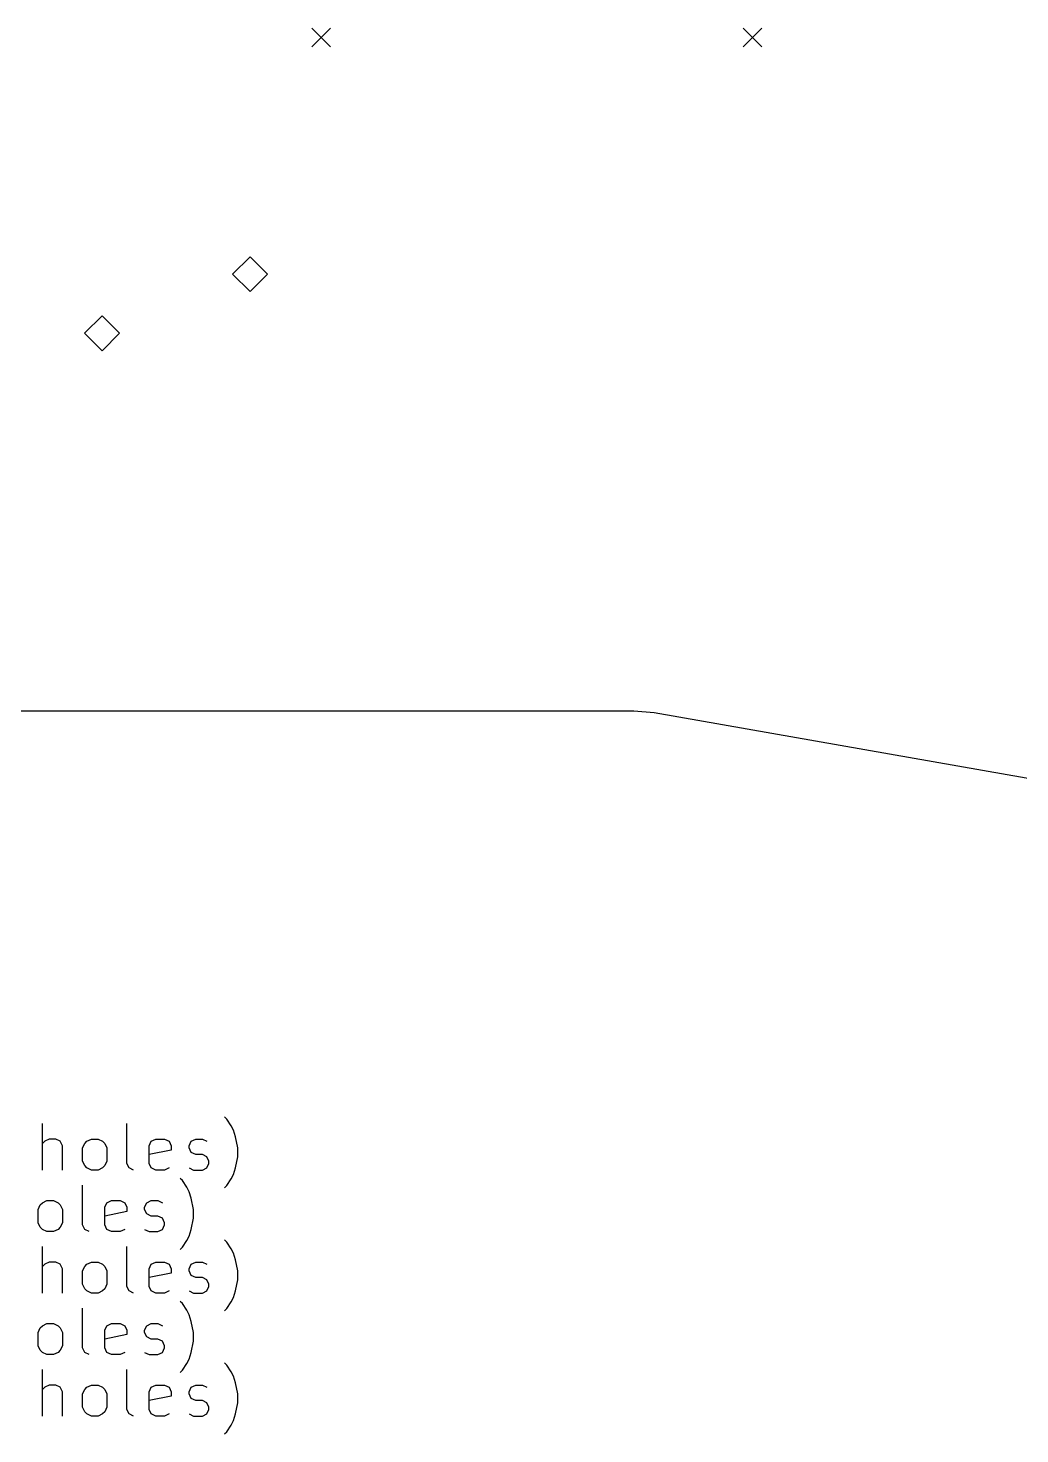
# Model space of a CAD drawing. Extents: x 52 to 383, y -191 to -68.
# Drawn here: x 94.8 to 137.4, y -191.1 to -130.8 of the extents above; entities that cross this region are included whole.
import ezdxf

# ---------------------------------------------------------------- set-up
doc = ezdxf.new("R2010")
doc.units = 0
doc.layers.add('BLACK', color=7, linetype='CONTINUOUS')

msp = doc.modelspace()

# ---------------------------------------------------------------- linework, layer by layer
at = {"layer": 'BLACK', "linetype": 'CONTINUOUS'}
for p, q in [((107.01, -130.777), (107.81, -131.577)), ((107.81, -130.777), (107.01, -131.577)), ((125.51, -130.777), (126.31, -131.577)), ((126.31, -130.777), (125.51, -131.577)), ((104.358, -140.587), (103.608, -141.337)), ((105.108, -141.337), (104.358, -140.587)), ((103.608, -141.337), (104.358, -142.087)), ((104.358, -142.087), (105.108, -141.337)), ((98.0077, -143.127), (97.2577, -143.877)), ((98.7577, -143.877), (98.0077, -143.127)), ((97.2577, -143.877), (98.0077, -144.627)), ((98.0077, -144.627), (98.7577, -143.877)), ((120.829, -160.091), (58.7374, -160.091)), ((121.696, -160.167), (120.829, -160.091)), ((191.113, -172.386), (121.696, -160.167)), ((95.4516, -179.791), (95.4516, -177.791)), ((99.0707, -179.506), (99.0707, -177.791)), ((103.356, -177.601), (103.261, -177.506)), ((103.547, -177.886), (103.356, -177.601)), ((103.642, -178.077), (103.547, -177.886)), ((95.5469, -178.553), (95.4516, -178.648)), ((95.7373, -178.458), (95.5469, -178.553)), ((96.0231, -178.458), (95.7373, -178.458)), ((96.2135, -178.553), (96.0231, -178.458)), ((96.3088, -178.744), (96.2135, -178.553)), ((97.2612, -178.648), (97.3564, -178.553)), ((97.3564, -178.553), (97.5469, -178.458)), ((97.5469, -178.458), (97.8326, -178.458)), ((97.8326, -178.458), (98.0231, -178.553)), ((98.0231, -178.553), (98.1183, -178.648)), ((100.023, -178.744), (100.118, -178.553)), ((100.118, -178.553), (100.309, -178.458)), ((100.309, -178.458), (100.69, -178.458)), ((100.69, -178.458), (100.88, -178.553)), ((100.88, -178.553), (100.975, -178.744)), ((101.737, -178.744), (101.833, -178.553)), ((101.833, -178.553), (102.023, -178.458)), ((102.023, -178.458), (102.309, -178.458)), ((102.309, -178.458), (102.499, -178.553)), ((103.737, -178.363), (103.642, -178.077)), ((103.833, -178.839), (103.737, -178.363)), ((96.3088, -179.791), (96.3088, -178.744)), ((97.1659, -178.839), (97.2612, -178.648)), ((97.1659, -179.41), (97.1659, -178.839)), ((98.1183, -178.648), (98.2135, -178.839)), ((98.2135, -178.839), (98.2135, -179.41)), ((100.023, -179.506), (100.023, -178.744)), ((100.975, -178.934), (100.023, -179.125)), ((100.975, -178.744), (100.975, -178.934)), ((101.737, -178.839), (101.737, -178.744)), ((101.833, -179.029), (101.737, -178.839)), ((102.023, -179.125), (101.833, -179.029)), ((102.309, -179.125), (102.023, -179.125)), ((102.499, -179.22), (102.309, -179.125)), ((103.833, -179.22), (103.833, -178.839)), ((97.2612, -179.601), (97.1659, -179.41)), ((97.3564, -179.696), (97.2612, -179.601)), ((97.5469, -179.791), (97.3564, -179.696)), ((97.8326, -179.791), (97.5469, -179.791)), ((98.0231, -179.696), (97.8326, -179.791)), ((98.1183, -179.601), (98.0231, -179.696)), ((98.2135, -179.41), (98.1183, -179.601)), ((99.1659, -179.696), (99.0707, -179.506)), ((99.3564, -179.791), (99.1659, -179.696)), ((100.118, -179.696), (100.023, -179.506)), ((100.309, -179.791), (100.118, -179.696)), ((100.69, -179.791), (100.309, -179.791)), ((100.88, -179.696), (100.69, -179.791)), ((101.737, -179.696), (101.928, -179.791)), ((101.928, -179.791), (102.309, -179.791)), ((102.309, -179.791), (102.499, -179.696)), ((102.594, -179.41), (102.499, -179.22)), ((102.499, -179.696), (102.594, -179.506)), ((102.594, -179.506), (102.594, -179.41)), ((103.642, -179.982), (103.737, -179.696)), ((103.737, -179.696), (103.833, -179.22)), ((101.452, -180.241), (101.356, -180.146)), ((101.642, -180.526), (101.452, -180.241)), ((103.356, -180.458), (103.547, -180.172)), ((103.547, -180.172), (103.642, -179.982)), ((97.1659, -182.146), (97.1659, -180.431)), ((101.737, -180.717), (101.642, -180.526)), ((101.833, -181.003), (101.737, -180.717)), ((101.928, -181.479), (101.833, -181.003)), ((103.261, -180.553), (103.356, -180.458)), ((95.2612, -181.479), (95.3564, -181.288)), ((95.2612, -182.05), (95.2612, -181.479)), ((95.3564, -181.288), (95.4516, -181.193)), ((95.4516, -181.193), (95.6421, -181.098)), ((95.6421, -181.098), (95.9278, -181.098)), ((95.9278, -181.098), (96.1183, -181.193)), ((96.1183, -181.193), (96.2135, -181.288)), ((96.2135, -181.288), (96.3088, -181.479)), ((96.3088, -181.479), (96.3088, -182.05)), ((98.1183, -181.384), (98.2135, -181.193)), ((98.1183, -182.146), (98.1183, -181.384)), ((99.0707, -181.574), (98.1183, -181.765)), ((98.2135, -181.193), (98.404, -181.098)), ((98.404, -181.098), (98.785, -181.098)), ((98.785, -181.098), (98.9754, -181.193)), ((98.9754, -181.193), (99.0707, -181.384)), ((99.0707, -181.384), (99.0707, -181.574)), ((99.8326, -181.384), (99.9278, -181.193)), ((99.8326, -181.479), (99.8326, -181.384)), ((99.9278, -181.669), (99.8326, -181.479)), ((99.9278, -181.193), (100.118, -181.098)), ((100.118, -181.098), (100.404, -181.098)), ((100.404, -181.098), (100.594, -181.193)), ((101.928, -181.86), (101.928, -181.479)), ((95.3564, -182.241), (95.2612, -182.05)), ((96.3088, -182.05), (96.2135, -182.241)), ((97.2612, -182.336), (97.1659, -182.146)), ((98.2135, -182.336), (98.1183, -182.146)), ((100.118, -181.765), (99.9278, -181.669)), ((100.404, -181.765), (100.118, -181.765)), ((100.594, -181.86), (100.404, -181.765)), ((100.69, -182.05), (100.594, -181.86)), ((100.594, -182.336), (100.69, -182.146)), ((100.69, -182.146), (100.69, -182.05)), ((101.833, -182.336), (101.928, -181.86)), ((95.4516, -182.336), (95.3564, -182.241)), ((95.6421, -182.431), (95.4516, -182.336)), ((95.9278, -182.431), (95.6421, -182.431)), ((96.1183, -182.336), (95.9278, -182.431)), ((96.2135, -182.241), (96.1183, -182.336)), ((97.4516, -182.431), (97.2612, -182.336)), ((98.404, -182.431), (98.2135, -182.336)), ((98.785, -182.431), (98.404, -182.431)), ((98.9754, -182.336), (98.785, -182.431)), ((99.8326, -182.336), (100.023, -182.431)), ((100.023, -182.431), (100.404, -182.431)), ((100.404, -182.431), (100.594, -182.336)), ((101.452, -183.098), (101.642, -182.812)), ((101.642, -182.812), (101.737, -182.622)), ((101.737, -182.622), (101.833, -182.336)), ((103.356, -182.881), (103.261, -182.786)), ((95.4516, -185.071), (95.4516, -183.071)), ((99.0707, -184.786), (99.0707, -183.071)), ((101.356, -183.193), (101.452, -183.098)), ((103.547, -183.166), (103.356, -182.881)), ((103.642, -183.357), (103.547, -183.166)), ((103.737, -183.643), (103.642, -183.357)), ((95.5469, -183.833), (95.4516, -183.928)), ((95.7373, -183.738), (95.5469, -183.833)), ((96.0231, -183.738), (95.7373, -183.738)), ((96.2135, -183.833), (96.0231, -183.738)), ((96.3088, -184.024), (96.2135, -183.833)), ((96.3088, -185.071), (96.3088, -184.024)), ((97.1659, -184.119), (97.2612, -183.928)), ((97.2612, -183.928), (97.3564, -183.833)), ((97.3564, -183.833), (97.5469, -183.738)), ((97.5469, -183.738), (97.8326, -183.738)), ((97.8326, -183.738), (98.0231, -183.833)), ((98.0231, -183.833), (98.1183, -183.928)), ((98.1183, -183.928), (98.2135, -184.119)), ((100.023, -184.024), (100.118, -183.833)), ((100.023, -184.786), (100.023, -184.024)), ((100.118, -183.833), (100.309, -183.738)), ((100.309, -183.738), (100.69, -183.738)), ((100.69, -183.738), (100.88, -183.833)), ((100.88, -183.833), (100.975, -184.024)), ((100.975, -184.024), (100.975, -184.214)), ((101.737, -184.024), (101.833, -183.833)), ((101.737, -184.119), (101.737, -184.024)), ((101.833, -183.833), (102.023, -183.738)), ((102.023, -183.738), (102.309, -183.738)), ((102.309, -183.738), (102.499, -183.833)), ((103.833, -184.119), (103.737, -183.643)), ((97.1659, -184.69), (97.1659, -184.119)), ((98.2135, -184.119), (98.2135, -184.69)), ((100.975, -184.214), (100.023, -184.405)), ((101.833, -184.309), (101.737, -184.119)), ((102.023, -184.405), (101.833, -184.309)), ((102.309, -184.405), (102.023, -184.405)), ((102.499, -184.5), (102.309, -184.405)), ((102.594, -184.69), (102.499, -184.5)), ((103.737, -184.976), (103.833, -184.5)), ((103.833, -184.5), (103.833, -184.119)), ((97.2612, -184.881), (97.1659, -184.69)), ((97.3564, -184.976), (97.2612, -184.881)), ((97.5469, -185.071), (97.3564, -184.976)), ((97.8326, -185.071), (97.5469, -185.071)), ((98.0231, -184.976), (97.8326, -185.071)), ((98.1183, -184.881), (98.0231, -184.976)), ((98.2135, -184.69), (98.1183, -184.881)), ((99.1659, -184.976), (99.0707, -184.786)), ((99.3564, -185.071), (99.1659, -184.976)), ((100.118, -184.976), (100.023, -184.786)), ((100.309, -185.071), (100.118, -184.976)), ((100.69, -185.071), (100.309, -185.071)), ((100.88, -184.976), (100.69, -185.071)), ((101.737, -184.976), (101.928, -185.071)), ((101.928, -185.071), (102.309, -185.071)), ((102.309, -185.071), (102.499, -184.976)), ((102.499, -184.976), (102.594, -184.786)), ((102.594, -184.786), (102.594, -184.69)), ((103.642, -185.262), (103.737, -184.976)), ((97.1659, -187.426), (97.1659, -185.711)), ((101.452, -185.521), (101.356, -185.426)), ((101.642, -185.806), (101.452, -185.521)), ((101.737, -185.997), (101.642, -185.806)), ((103.261, -185.833), (103.356, -185.738)), ((103.356, -185.738), (103.547, -185.452)), ((103.547, -185.452), (103.642, -185.262)), ((95.4516, -186.473), (95.6421, -186.378)), ((95.6421, -186.378), (95.9278, -186.378)), ((95.9278, -186.378), (96.1183, -186.473)), ((98.2135, -186.473), (98.404, -186.378)), ((98.404, -186.378), (98.785, -186.378)), ((98.785, -186.378), (98.9754, -186.473)), ((99.9278, -186.473), (100.118, -186.378)), ((100.118, -186.378), (100.404, -186.378)), ((100.404, -186.378), (100.594, -186.473)), ((101.833, -186.283), (101.737, -185.997)), ((101.928, -186.759), (101.833, -186.283)), ((95.2612, -186.759), (95.3564, -186.568)), ((95.2612, -187.33), (95.2612, -186.759)), ((95.3564, -186.568), (95.4516, -186.473)), ((96.1183, -186.473), (96.2135, -186.568)), ((96.2135, -186.568), (96.3088, -186.759)), ((96.3088, -186.759), (96.3088, -187.33)), ((98.1183, -186.664), (98.2135, -186.473)), ((98.1183, -187.426), (98.1183, -186.664)), ((99.0707, -186.854), (98.1183, -187.045)), ((98.9754, -186.473), (99.0707, -186.664)), ((99.0707, -186.664), (99.0707, -186.854)), ((99.8326, -186.664), (99.9278, -186.473)), ((99.8326, -186.759), (99.8326, -186.664)), ((99.9278, -186.949), (99.8326, -186.759)), ((100.118, -187.045), (99.9278, -186.949)), ((101.928, -187.14), (101.928, -186.759)), ((95.3564, -187.521), (95.2612, -187.33)), ((95.4516, -187.616), (95.3564, -187.521)), ((95.6421, -187.711), (95.4516, -187.616)), ((96.1183, -187.616), (95.9278, -187.711)), ((96.2135, -187.521), (96.1183, -187.616)), ((96.3088, -187.33), (96.2135, -187.521)), ((97.2612, -187.616), (97.1659, -187.426)), ((97.4516, -187.711), (97.2612, -187.616)), ((98.2135, -187.616), (98.1183, -187.426)), ((98.404, -187.711), (98.2135, -187.616)), ((98.9754, -187.616), (98.785, -187.711)), ((99.8326, -187.616), (100.023, -187.711)), ((100.404, -187.045), (100.118, -187.045)), ((100.594, -187.14), (100.404, -187.045)), ((100.404, -187.711), (100.594, -187.616)), ((100.69, -187.33), (100.594, -187.14)), ((100.594, -187.616), (100.69, -187.426)), ((100.69, -187.426), (100.69, -187.33)), ((101.737, -187.902), (101.833, -187.616)), ((101.833, -187.616), (101.928, -187.14)), ((95.9278, -187.711), (95.6421, -187.711)), ((98.785, -187.711), (98.404, -187.711)), ((100.023, -187.711), (100.404, -187.711)), ((101.452, -188.378), (101.642, -188.092)), ((101.642, -188.092), (101.737, -187.902)), ((103.356, -188.161), (103.261, -188.066)), ((103.547, -188.446), (103.356, -188.161)), ((95.4516, -190.351), (95.4516, -188.351)), ((99.0707, -190.066), (99.0707, -188.351)), ((101.356, -188.473), (101.452, -188.378)), ((103.642, -188.637), (103.547, -188.446)), ((103.737, -188.923), (103.642, -188.637)), ((95.5469, -189.113), (95.4516, -189.208)), ((95.7373, -189.018), (95.5469, -189.113)), ((96.0231, -189.018), (95.7373, -189.018)), ((96.2135, -189.113), (96.0231, -189.018)), ((96.3088, -189.304), (96.2135, -189.113)), ((96.3088, -190.351), (96.3088, -189.304)), ((97.1659, -189.399), (97.2612, -189.208)), ((97.1659, -189.97), (97.1659, -189.399)), ((97.2612, -189.208), (97.3564, -189.113)), ((97.3564, -189.113), (97.5469, -189.018)), ((97.5469, -189.018), (97.8326, -189.018)), ((97.8326, -189.018), (98.0231, -189.113)), ((98.0231, -189.113), (98.1183, -189.208)), ((98.1183, -189.208), (98.2135, -189.399)), ((98.2135, -189.399), (98.2135, -189.97)), ((100.023, -189.304), (100.118, -189.113)), ((100.023, -190.066), (100.023, -189.304)), ((100.118, -189.113), (100.309, -189.018)), ((100.309, -189.018), (100.69, -189.018)), ((100.69, -189.018), (100.88, -189.113)), ((100.88, -189.113), (100.975, -189.304)), ((100.975, -189.304), (100.975, -189.494)), ((101.737, -189.304), (101.833, -189.113)), ((101.737, -189.399), (101.737, -189.304)), ((101.833, -189.589), (101.737, -189.399)), ((101.833, -189.113), (102.023, -189.018)), ((102.023, -189.018), (102.309, -189.018)), ((102.309, -189.018), (102.499, -189.113)), ((103.833, -189.399), (103.737, -188.923)), ((103.833, -189.78), (103.833, -189.399)), ((97.2612, -190.161), (97.1659, -189.97)), ((98.2135, -189.97), (98.1183, -190.161)), ((100.975, -189.494), (100.023, -189.685)), ((102.023, -189.685), (101.833, -189.589)), ((102.309, -189.685), (102.023, -189.685)), ((102.499, -189.78), (102.309, -189.685)), ((102.594, -189.97), (102.499, -189.78)), ((102.594, -190.066), (102.594, -189.97)), ((103.737, -190.256), (103.833, -189.78)), ((97.3564, -190.256), (97.2612, -190.161)), ((97.5469, -190.351), (97.3564, -190.256)), ((97.8326, -190.351), (97.5469, -190.351)), ((98.0231, -190.256), (97.8326, -190.351)), ((98.1183, -190.161), (98.0231, -190.256)), ((99.1659, -190.256), (99.0707, -190.066)), ((99.3564, -190.351), (99.1659, -190.256)), ((100.118, -190.256), (100.023, -190.066)), ((100.309, -190.351), (100.118, -190.256)), ((100.69, -190.351), (100.309, -190.351)), ((100.88, -190.256), (100.69, -190.351)), ((101.737, -190.256), (101.928, -190.351)), ((101.928, -190.351), (102.309, -190.351)), ((102.309, -190.351), (102.499, -190.256)), ((102.499, -190.256), (102.594, -190.066)), ((103.547, -190.732), (103.642, -190.542)), ((103.642, -190.542), (103.737, -190.256)), ((103.261, -191.113), (103.356, -191.018)), ((103.356, -191.018), (103.547, -190.732))]:
    msp.add_line(p, q, dxfattribs=at)

doc.saveas('drawing.dxf')
